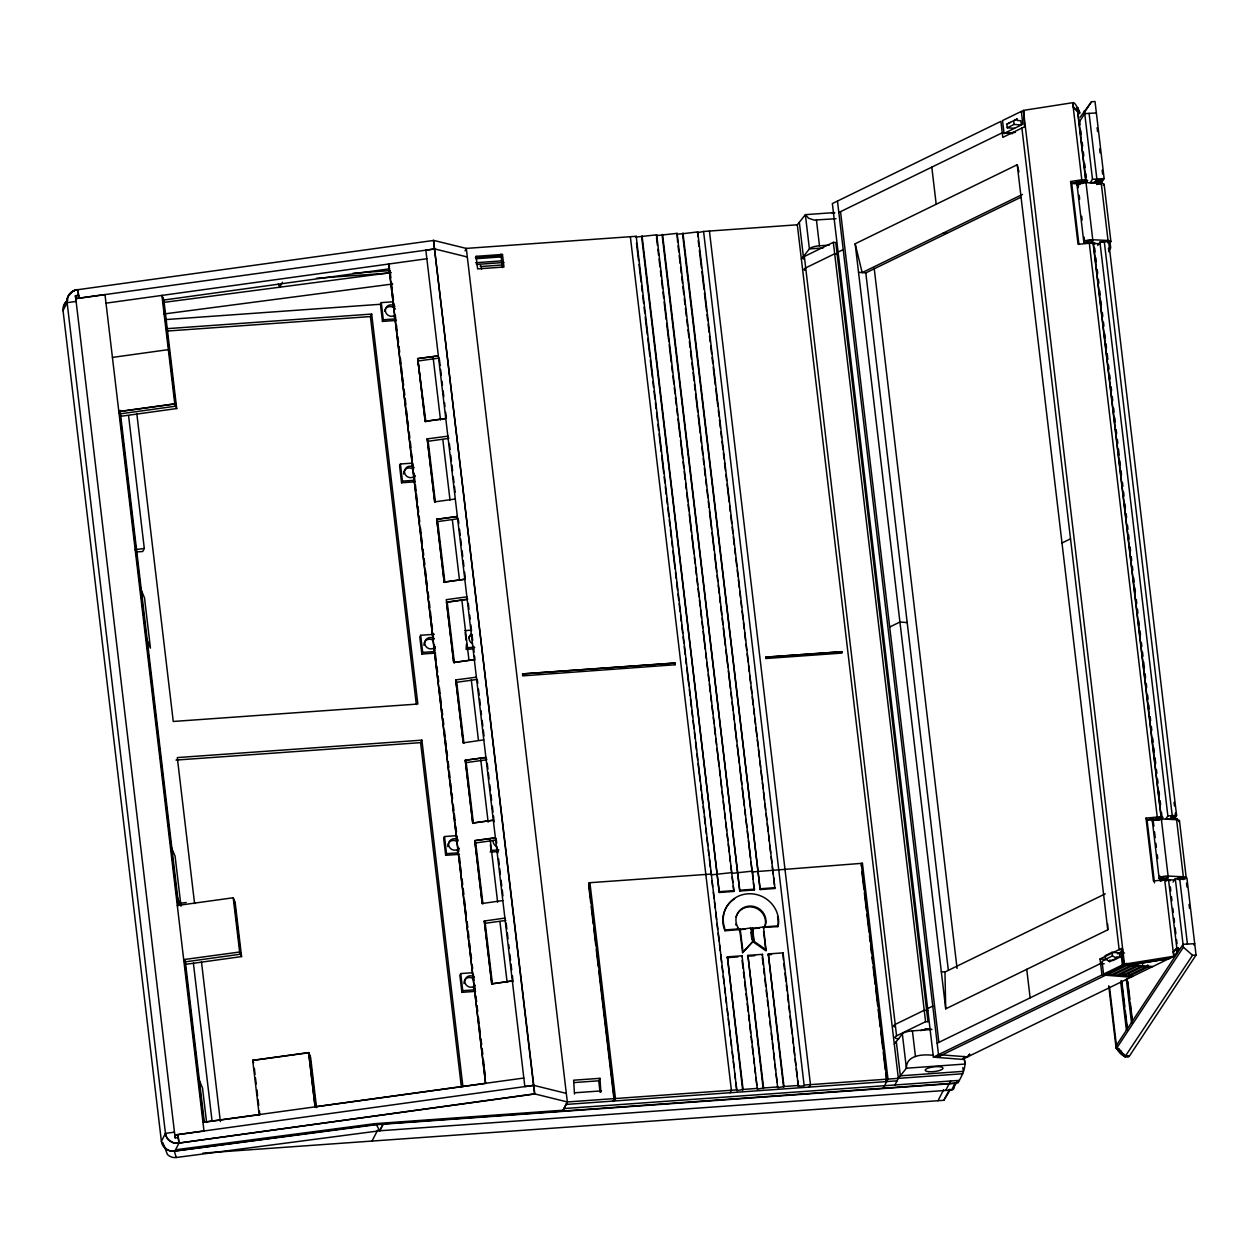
<?xml version="1.0" encoding="UTF-8"?>
<svg xmlns="http://www.w3.org/2000/svg" width="1259" height="1259" viewBox="0 0 1259 1259"><rect width="100%" height="100%" fill="white"/><g stroke="black" fill="none" stroke-linecap="round" stroke-linejoin="round"><path stroke-width="1.5" d="M1173.955 956.226L1173.451 951.946L1177.637 948.074L1177.322 951.914L1173.955 956.226L962.427 1059.386L933.391 1057.135L832.356 203.565L1000.905 121.368L1002.794 137.357L1024.637 126.718L1023.425 110.399L1072.684 102.703L1081.796 179.785L1085.667 180.084L1077.562 111.563L1073.187 106.984M736.027 916.961A15.171 14.416 27.3 0 1 755.243 907.833A15.171 14.416 27.3 0 1 764.512 927.301L777.857 926.64L778.125 924.594A27.997 26.596 27.3 0 0 777.543 916.709M777.857 926.64L778.55 923.776A27.997 26.596 27.3 0 0 747.578 893.827A27.997 26.596 27.3 0 0 724.617 927.962L724.948 930.747L738.498 929.693L738.64 928.513A15.171 14.416 27.3 0 1 749.121 906.102A15.171 14.416 27.3 0 1 764.937 926.467L764.323 927.694M1177.637 948.074L1178.566 948.767L1177.322 951.914L1168.494 879.49L1153.417 880.938L1145.989 818.13L1161.018 816.682L1093.111 242.877L1078.05 244.325L1070.606 181.532L1081.796 179.785M167.211 1149.719A12.417 11.96 -18.8 0 0 173.27 1151.214L375.166 1124.413L958.099 1082.85C961.719 1075.705 967.18 1066.845 963.938 1058.599M1178.204 948.247L1177.322 951.914L1178.566 948.767M1178.518 948.483L1177.322 951.914L1178.33 949.081M167.211 1149.719L164.724 1147.909A11.724 11.284 -18.8 0 1 161.388 1141.299L63.044 310.564L67.136 302.616A11.614 11.174 -22.7 0 1 77.318 289.759L433.773 240.422L466.239 248.401L636.204 236.283L736.814 1090.672L743.093 1089.428L727.403 956.84L742.055 955.801L757.32 1089.208L763.599 1087.965L747.909 955.376L762.435 954.338L777.7 1087.745L783.995 1086.501L768.305 953.929L783.067 952.874L798.332 1086.281L804.186 1085.856L703.576 231.467L797.309 224.794L805.367 214.66L834.654 212.566M128.575 415.722L144.297 548.452L142.723 551.505L137.152 551.898M161.404 1141.299L165.48 1133.352L174.466 1132.156M174.875 1151.088L178.967 1143.156L177.944 1134.579L533.769 1085.352L566.314 1093.394M732.203 872.566L711.272 874.848L711.697 874.029L588.756 882.779L614.298 1098.603L567.337 1101.955L562.647 1111.052L567.337 1101.955L466.302 248.385L465.027 250.871M279.718 287.477L282.409 282.252M416.336 704.568L370.414 316.56L371.688 314.073L166.235 328.725M392.997 301.782L381.288 302.616L380.438 304.269L382.453 321.407L396.129 320.431M382.453 321.407L383.318 319.755L381.288 302.616M476.107 256.332L475.461 257.56L501.837 255.687L502.467 254.444L476.107 256.332L477.602 268.891L503.962 267.002L502.467 254.444M412.118 463.155L400.409 463.989L399.559 465.641L401.574 482.779L415.25 481.804M401.574 482.779L402.439 481.127L400.409 463.989M434.339 634.3L420.679 635.276L419.814 636.928L421.844 654.066L435.52 653.091M636.204 236.283L635.779 237.101L656.71 234.819L733.903 891.435L719.267 892.474L641.634 236.692M421.844 654.066L422.694 652.414L420.679 635.276M656.71 234.819L656.285 235.638L677.09 233.356L754.298 889.971L739.773 891.01L662.14 235.228M677.594 241.996L677.09 233.356M466.507 643.947L466.113 649.408L473.919 648.841M682.535 233.765L697.722 231.892L774.93 888.508L760.153 889.562L682.535 233.765L676.665 234.19M461.392 1087.146L420.6 742.637L421.891 740.15L177.299 757.588L194.578 903.569M697.754 236.613L697.722 231.892M703.576 231.467L697.297 232.71M522.579 673.895L674.903 663.037L522.579 673.895L522.658 675.863L675.107 664.752L674.903 663.037M456.214 835.693L444.506 836.543L443.656 838.195L445.67 855.317L459.346 854.342M445.67 855.317L446.536 853.665L444.506 836.543M490.207 852.123L491.057 850.47L490.381 844.758M372.003 1141.079L377.684 1130.094M956.714 1082.016L954.18 1086.942A2.974 2.833 27.3 0 1 951.584 1090.011L379.73 1130.771L383.114 1124.208L379.762 1130.771L176.26 1157.493A10.402 10.025 -17 0 1 167.431 1154.472L162.757 1142.543M472.44 972.719L460.731 973.569L459.865 975.221L461.896 992.344L475.572 991.368M461.896 992.344L462.745 990.691L460.731 973.569M675.107 664.752L674.777 663.288M765.771 657.135L841.941 651.706L765.771 657.135L765.787 658.52L841.941 653.091L841.941 651.706M574.482 1094.008L573.632 1080.206L599.992 1078.318L600.842 1092.12M600.087 1092.356L598.717 1080.804L599.992 1078.318M719.267 892.474L642.059 235.858M613.023 1101.09L614.298 1098.603M590.707 902.687L588.645 885.187L589.92 882.701L615.462 1098.525L614.187 1100.995L598.765 970.736M739.773 891.01L662.564 234.394M753.008 879.144L752.583 871.102L731.778 873.384M739.71 929.598L750.931 927.93L752.662 941.763L742.59 952.654L739.71 929.598L745.108 929.173M760.153 889.562L682.96 232.946M742.668 1090.247L727.403 956.84M750.506 928.764L750.931 927.93M752.315 928.623L763.536 926.954L765.991 950.844L754.031 942.456L752.315 928.623L759.507 928.072M742.59 952.654L752.662 941.763M741.63 956.62L742.055 955.801M754.031 942.456L752.74 927.789M763.174 1088.783L747.909 955.376M763.111 927.789L763.536 926.954M762.01 955.172L762.435 954.338M783.57 1087.335L768.305 953.929M783.067 952.874L783.334 959.547M730.094 1092.733L731.385 1090.263L630.35 236.692M861.14 865.751L862.431 863.281L752.158 871.936M809.191 1087.099L810.466 1084.613L709.431 231.058M885.518 1081.654L886.808 1079.183L861.25 863.359M883.283 1088.185L887.973 1079.089L862.431 863.281M894.929 1084.975L898.344 1078.349L906.401 1068.214C906.197 1054.664 923.445 1054.161 933.029 1055.294M938.002 1100.728L943.652 1089.759M945.729 1090.42L949.113 1083.857M949.302 1083.48L950.592 1080.993M202.935 1153.118L943.857 1100.303L949.522 1089.334M950.498 1089.413L943.857 1100.303M951.584 1090.011L954.983 1083.432A2.974 2.833 27.3 0 0 957.202 1082.095M1080.096 117.292L1091.522 101.727L1095.015 101.507L1104.143 178.589L1103.293 179.88L1096.022 180.305M1083.999 113.137L1091.522 101.727M1079.356 121.777L1084.739 113.625L1096.369 112.932M1084.392 110.776L1092.497 179.282L1090.294 182.618L1101.94 181.925M1094.669 182.366L1096.872 179.03L1089.098 113.373M1101.09 183.216L1102.742 180.714L1095.472 181.139M1097.738 245.426L1099.941 242.09L1108.66 241.571L1176.583 815.376L1175.733 816.65L1171.374 816.918M1107.81 242.861L1108.66 241.571M1109.037 250.415L1110.69 247.913L1110.17 243.522M1099.941 242.09L1167.864 815.895L1165.661 819.231L1177.291 818.539L1176.441 819.814M1170.02 818.964L1172.223 815.627L1104.3 241.822M1173.089 882.04L1175.292 878.688L1186.922 877.995L1196.05 955.077L1129.402 1056.112C1123.626 1059.008 1117.488 1051.296 1115.867 1046.229L1108.723 985.781M1178.802 879.711L1179.652 878.436L1187.426 944.093M1115.867 1046.229L1183.067 944.344L1194.697 943.652L1193.847 944.942M1196.05 955.077L1192.556 955.282L1124.964 1056.726L1116.528 1048.354L1183.397 947.209L1175.292 878.688M967.541 1056.883L969.619 1054.224L967.541 1056.883L938.506 1054.633L837.471 201.062M1079.561 112.334L1077.374 107.582C1083.307 124.027 1076.618 101.46 1072.92 102.656L1073.439 106.952L1077.846 111.532A4.155 1.086 -6.8 0 1 1078.711 112.995M801.369 259.055L809.411 248.92A8.939 2.345 -6.8 0 1 819.483 245.804L829.256 245.112M894.299 1044.104L902.341 1033.969A8.939 2.345 -6.8 0 1 912.413 1030.853L931.943 1029.469M962.427 1059.386L964.504 1056.773M1107.165 958.791L1102.05 961.294L1103.561 974.136L1106.472 974.372L1107.983 972.483L1108.219 974.497L1111.713 974.781L1130.519 965.606L1132.03 963.717L1132.282 965.732L1113.46 974.907L1116.953 975.19L1135.76 966.015L1132.282 965.732M1106.472 974.372L1125.278 965.197L1126.789 963.308L1127.025 965.338L1108.219 974.497M1122.194 975.583L1141 966.424L1137.522 966.141L1118.7 975.316L1122.194 975.583L1123.705 973.695L1123.941 975.725L1127.434 975.993L1146.241 966.818L1147.752 964.929L1148.003 966.959L1129.197 976.134L1128.945 974.104M1173.246 951.977L1176.598 947.996M1157.776 820.412L1162.702 817.957A4.139 1.086 -6.8 0 0 1161.223 816.839L1093.268 242.751A4.155 1.086 -6.8 0 1 1094.732 243.868M1014.502 128.324L1007.231 127.773L1006.822 124.2L1010.269 122.343M1014.062 124.436L1021.317 125.003L1020.813 120.722L1017.256 120.439L1017.083 119.023L1013.637 120.864L1014.062 124.436L1007.231 127.773M1024.244 111.626L1021.332 111.406L1002.526 120.581L1004.053 133.423L1015.431 132.4M1006.822 124.2L1017.083 119.023M838.824 212.488L1002.258 132.793L1012.629 133.596M1004.053 133.423L1022.859 124.248L1021.332 111.406M804.092 259.134A8.939 2.345 -6.8 0 1 804.344 256.49L833.332 242.342L835.756 242.531L928.009 1021.867L925.585 1021.679L896.581 1035.827A8.939 2.345 -6.8 0 0 898.721 1038.88M838.101 252.099L843.215 249.597M1107.668 923.996L1107.778 929.819L945.714 1008.837L855.16 243.774L1017.225 164.74L1018.972 171.948M1022.465 194.437L862.163 272.605L855.16 243.774M858.544 272.322L865.799 272.888L1020.813 197.285M1070.606 181.532L1071.708 183.421L1077.846 183.893L1085.84 179.943L1077.374 107.582L1079.514 112.051M1082.378 183.531L1086.8 181.375A4.139 1.086 -6.7 0 0 1085.84 179.943M889.704 627.013L899.933 622.025L907.188 622.591M1061.998 542.991L1070.528 538.836M1145.989 818.13L1147.059 820.018L1154.755 819.735A5.965 1.574 -6.8 0 1 1161.333 818.964L1176.583 819.703A5.965 1.574 -6.8 0 1 1178.644 821.639M1161.018 816.682L1157.32 818.492L1153.826 817.736L1150.411 819.404L1154.755 819.735A5.965 1.574 -6.8 0 0 1152.552 821.671M1154.424 820.16L1161.223 816.839M941.323 971.728L944.958 972.011L1105.26 893.843M1166.275 880.812L1168.667 879.648A4.155 1.086 -6.8 0 1 1170.13 880.749M927.647 1008.601L932.762 1006.098M1112.059 952.308L1105.229 955.644L1105.654 959.201L1109.604 961.64L1116.434 958.304L1116.261 956.871L1119.818 957.155L1119.314 952.874L1112.059 952.308L1112.484 955.88L1116.434 958.304M933.391 1057.135L1101.94 974.938L1100.051 958.949L1121.879 948.295L1123.768 964.284L1152.803 966.534M1105.654 959.201L1112.484 955.88M1117.425 953.787L1120.856 952.119L1124.555 953.016M1119.424 953.598L1122.934 951.898M937.152 1043.207L1100.586 963.513L1104.222 963.796M1119.818 957.155L1113.003 960.475L1109.447 960.208L1109.604 961.64M1103.561 974.136L1122.367 964.976L1125.278 965.197M1123.768 964.284L1173.75 956.258L1164.622 879.175M1105.559 975.221L937.026 1057.418L942.141 1054.916M1131.038 964.85L1168.84 958.729M1123.941 975.725L1142.763 966.55L1146.241 966.818M1166.007 880.686L1168.494 879.49M1173.75 956.258L1168.588 958.76L1131.715 964.52M75.792 298.635L104.985 294.575L203.989 1131.007L174.796 1135.02L75.792 298.635L434.717 248.936L467.262 256.978M425.794 250.179L434.717 248.936M533.769 1085.352L524.846 1086.596L425.841 250.163M105.992 303.151L426.848 258.74M118.85 411.662L174.796 403.966L161.892 295.314L163.859 300.035L389.818 268.765M112.429 357.414L168.344 349.64L169.288 351.922M417.689 358.547L438.321 355.856L417.736 358.658L425.196 421.513L417.689 358.547L425.888 421.796M418.665 360.908L439.281 358.044M119.778 413.912L175.709 406.169L162.867 297.659M176.701 408.546L120.785 416.288L118.802 411.567L174.733 403.824L176.701 408.546L163.859 300.035M455.27 499.005L434.701 501.853L427.194 438.887L447.842 436.149M427.194 438.887L428.186 441.248L448.786 438.384L447.779 436.055M444.207 582.193L436.716 519.243L457.363 516.489L436.779 519.385L444.207 582.193L464.728 579.187M436.716 519.243L437.691 521.588L458.292 518.724M444.144 582.036L464.791 579.282M466.869 596.829L446.268 599.677L453.696 662.486L474.297 659.622L453.712 662.533L446.52 602.148L467.813 599.064M446.583 602.306L467.168 599.457M483.755 739.867L463.233 742.873L455.727 679.923L476.374 677.169M455.727 679.923L456.718 682.268L477.318 679.404L477.775 683.322M465.311 760.405L472.739 823.213L465.248 760.263L485.895 757.509L486.824 759.744L466.223 762.608L465.248 760.263L485.832 757.399M474.753 840.603L495.354 837.739L496.329 840.083L475.729 842.948L474.753 840.603L482.228 903.506L502.782 900.547M495.416 837.896L474.8 840.697L482.244 903.553M233.245 897.761L177.314 905.504M239.666 952.009L183.672 959.594L185.655 964.331L241.571 956.588L235.15 902.341L233.183 897.62L239.666 952.009L241.571 956.588M184.648 961.939L240.579 954.196L234.158 899.965M512.303 980.887L491.797 983.877L484.29 920.927L485.234 923.288L505.85 920.423M512.334 980.981L491.734 983.846L484.306 921.037L504.859 918.079M523.823 1078.034L202.935 1122.336L259.181 1114.719L252.697 1060.33L308.628 1052.587L310.611 1057.308L316.56 1107.668M252.744 1060.424L308.691 1052.729L315.112 1106.976L308.628 1052.587M315.049 1106.818L485.612 1083.37L388.575 264.044L389.519 266.278M77.255 289.601A11.614 11.174 -22.7 0 0 67.089 302.333L165.48 1133.619A11.614 11.174 -22.7 0 0 178.29 1143.156L534.524 1093.851L567.337 1101.955M76.107 301.42L67.105 302.679A11.724 11.284 -18.7 0 1 68.789 295.409L71.999 291.994A12.511 12.071 -19.2 0 1 77.885 289.649L78.892 298.21L77.885 289.649M174.812 1135.004L177.928 1134.595L178.967 1143.156A12.511 12.039 -18.9 0 1 172.719 1142.432L168.816 1139.977A11.724 11.284 -18.7 0 1 165.48 1133.352M174.97 1136.389L175.143 1137.868L178.274 1137.444M163.513 302.428L391.234 272.589M163.812 313.995L392.698 283.999M134.807 549.695L144.297 548.452M180.509 903.254L186.206 902.514M175.536 1149.797L374.93 1123.658L563.072 1110.218M163.701 1145.564A10.402 10.025 -17 0 0 174.324 1151.167L376.362 1124.68L954.983 1083.432M725.373 929.913L738.923 928.874M764.748 926.86L778.298 925.821M823.087 247.944L809.411 248.92L805.367 214.66L808.577 218.232L814.085 220.073L835.976 218.72M475.839 258.74L501.287 256.915M475.619 262.738L501.113 260.912M353.087 273.234L390.29 270.591M476.469 264.453L503.883 262.486M316.56 278.239L389.015 273.077M481.064 266.515L502.609 264.972M166.393 319.534L380.973 304.237M166.912 331.07L370.414 316.56M383.318 319.755L395.027 318.92M402.439 481.127L414.148 480.293M464.933 630.617L470.787 630.208M466.963 647.755L474.769 647.189M422.694 652.414L434.418 651.58M176.008 760.074L420.6 742.637M446.536 853.665L458.245 852.831M491.057 850.47L498.863 849.904M492.159 851.981L498.013 851.572M719.692 891.64L734.327 890.601M740.198 890.192L754.723 889.153M760.578 888.728L775.355 887.674M726.978 957.674L737.963 956.887M747.484 956.211L754.755 955.691M767.88 954.763L771.562 954.495M462.745 990.691L474.47 989.857M574.23 1082.551L598.717 1080.804M575.111 1092.765L601.487 1090.876M615.462 1098.525L737.239 1089.838M743.093 1089.428L757.745 1088.374M763.599 1087.965L778.141 1086.926M783.995 1086.501L798.757 1085.447M804.611 1085.038L886.808 1079.183M887.973 1079.089L962.789 1073.754M566.062 1104.426L897.069 1080.836M563.922 1108.565L959.374 1080.379M1092.497 179.282L1104.143 178.589M1167.864 815.895L1176.583 815.376M1170.823 817.752L1175.182 817.484M1132.644 1022.497L1131.479 1022.576L1126.396 979.675M1127.592 1030.161L1126.427 1030.224L1120.652 981.469M1125.294 1056.805L1116.528 1048.354L1125.924 1056.332L1129.402 1056.112M1125.924 1056.332L1116.277 1048.007L1124.633 1056.458L1129.103 1056.458M1078.727 185.907A5.965 1.574 -6.8 0 1 1078.333 183.861A5.965 1.574 -6.8 0 1 1086.013 182.649L1101.263 183.389A5.965 1.574 -6.8 0 1 1103.325 185.325M1100.051 243.758L1086.706 243.113A5.965 1.574 -6.8 0 1 1084.644 241.177A5.965 1.574 -6.8 0 1 1092.765 239.745L1108.03 240.485A5.965 1.574 -6.8 0 1 1109.116 242.845M1175.371 880.088L1162.026 879.427A5.965 1.574 -6.8 0 1 1159.964 877.492A5.965 1.574 -6.8 0 1 1168.084 876.059L1183.35 876.799A5.965 1.574 -6.8 0 1 1186.009 878.294M1083.448 181.107L1086.8 181.375M1081.969 181.894L1078.475 181.139L1075.06 182.791L1079.404 183.137M1076.256 182.209L1071.708 183.421L1078.916 244.325M943.196 233.088L946.831 233.371M838.321 254.035L834.686 253.767L805.697 267.899A8.939 2.345 -6.8 0 0 804.894 270.339M1158.847 818.004L1162.199 818.256M1151.607 818.822L1147.059 820.018L1154.487 882.827M1122.776 949.916L1119.157 949.632L1021.899 128.04M1100.051 958.949L1105.481 959.374M1127.025 965.338L1130.519 965.606M1148.003 966.959L1151.403 967.227M1129.197 976.134L1132.596 976.402M1101.94 974.938L1130.975 977.189M927.867 1010.552L924.232 1010.269L895.228 1024.401A8.939 2.345 -6.8 0 0 894.425 1026.856M1077.846 111.532L1079.199 111.815M1128.788 1056.584L1124.303 1056.002L1116.277 1048.007L1124.633 1056.458M1120.416 1051.013L1116.041 1047.252L1119.408 1049.172M754.471 941.638L766.416 950.01M1116.041 1047.252L1121.643 1051.344M1183.397 947.209L1192.556 955.282M1116.528 1048.354L1125.625 1056.663M738.498 929.693L738.215 929.331A15.171 14.416 27.3 0 1 737.428 928.088M278.176 284.141L279.86 287.178M376.362 1124.68L379.762 1130.771M140.441 588.126L144.502 597.868L150.45 648.117L146.374 638.376M171.019 846.473L175.095 856.214L181.013 906.181L176.937 896.439M252.697 1060.33L253.688 1062.675M198.466 1078.286L202.542 1088.028L206.586 1122.288M178.29 1143.156L534.807 1093.977L433.489 240.296L534.524 1093.851M724.948 930.747L724.193 928.78A27.997 26.596 27.3 0 1 734.595 898.832M1123.957 1055.341L1123.327 1053.515M1079.309 112.649L1077.374 107.582L1078.633 111.642M174.324 1151.167L176.26 1157.493M763.599 931.629L765.755 948.924M750.946 932.227L751.812 939.135M740.135 928.78L743.015 951.835M1104.159 184.444L1110.91 241.539M1179.478 820.758L1186.23 877.853M1097.124 127.741L1097.58 131.597M1099.626 148.971L1100.083 152.843M1102.144 170.217L1102.601 174.088M1186.529 883.141L1186.985 887.013M1189.047 904.387L1189.503 908.258M1101.263 183.389L1108.03 240.485M1176.583 819.703L1183.35 876.799M1108.455 248.196L1108.864 251.753M1174.049 802.361L1174.474 805.933M1175.308 813.078L1175.733 816.65M1079.64 120.817L1080.096 124.72M1080.789 130.574L1081.261 134.493M1082.189 142.298L1082.646 146.201M1083.338 152.071L1083.794 155.974M1084.723 163.796L1085.195 167.699M1085.888 173.553L1086.344 177.456M1094.7 248.086L1095.157 251.989M1095.865 257.843L1096.321 261.746M1097.25 269.552L1097.706 273.471M1098.399 279.325L1098.855 283.228M1099.784 291.034L1100.24 294.936M1100.948 300.807L1101.405 304.709M1102.333 312.515L1102.79 316.418M1103.482 322.288L1103.938 326.191M1104.867 333.997L1105.339 337.9M1106.031 343.754L1106.488 347.673M1107.18 353.527L1107.873 359.382M1108.565 365.236L1109.037 369.139M1109.73 375.009L1110.186 378.912M1111.115 386.718L1111.571 390.62M1112.264 396.475L1112.736 400.393M1113.664 408.199L1114.121 412.102M1114.813 417.957L1115.269 421.875M1116.198 429.681L1116.654 433.584M1117.362 439.438L1117.819 443.341M1118.511 449.211L1119.204 455.066M1119.896 460.92L1120.353 464.823M1121.061 470.677L1121.517 474.596M1122.446 482.402L1122.902 486.304M1123.595 492.159L1124.051 496.077M1124.979 503.883L1125.436 507.786M1126.144 513.641L1126.6 517.543M1127.529 525.365L1127.985 529.268M1128.678 535.122L1129.134 539.025M1130.063 546.847L1130.535 550.75M1131.227 556.604L1131.684 560.507M1132.376 566.361L1132.832 570.264M1133.761 578.086L1134.233 581.988M1134.926 587.843L1135.382 591.746M1136.31 599.567L1136.767 603.47M1137.459 609.325L1137.931 613.227M1138.844 621.033L1139.316 624.952M1140.009 630.806L1140.465 634.709M1141.394 642.515L1141.85 646.434M1142.543 652.288L1143.015 656.191M1143.707 662.045L1144.4 667.899M1145.092 673.77L1145.548 677.672M1146.241 683.527L1146.713 687.43M1147.641 695.236L1148.098 699.154M1148.79 705.009L1149.247 708.911M1150.175 716.717L1150.632 720.62M1151.34 726.49L1151.796 730.393M1152.725 738.199L1153.181 742.102M1153.874 747.972L1154.33 751.875M1155.038 757.729L1155.731 763.583M1156.423 769.438L1156.879 773.356M1157.572 779.211L1158.028 783.114M1158.957 790.92L1159.429 794.822M1160.121 800.693L1160.578 804.595M1161.506 812.401L1161.963 816.304M1170.319 886.918L1170.791 890.837M1171.484 896.691L1171.94 900.594M1172.869 908.416L1173.325 912.319M1174.017 918.173L1174.49 922.092M1175.182 927.946L1175.875 933.8M1176.567 939.67L1177.023 943.573M1086.013 182.649L1092.765 239.745M1161.333 818.964L1168.084 876.059M1089.24 242.578L1157.163 816.383M1161.176 877.255L1161.632 881.064M1077.846 183.893L1078.302 187.701M1079.199 195.318L1079.655 199.127M1081.686 216.249L1082.126 220.057M1084.156 237.18L1084.613 240.988M1153.197 820.506L1153.874 826.203M1154.55 831.916L1155.227 837.628M1155.904 843.341L1156.36 847.15M1157.257 854.751L1157.713 858.559M1159.744 875.697L1160.405 881.394M1077.059 184.963L1083.81 242.058M1152.378 821.277L1159.13 878.373M1142.511 964.536L1142.763 966.55M1127.781 981.548L1129.874 999.095M1130.33 1002.998L1132.408 1020.545M1127.057 978.668L1132.14 1021.568M1023.425 110.399L1124.46 963.953M1120.856 952.119L1122.367 964.976M1121.816 981.406L1124.822 1006.759M1125.278 1010.647L1127.356 1028.21M1121.313 980.478L1127.088 1029.217M1017.225 164.74L1107.778 929.819M1109.494 986.883L1116.764 1048.243M931.802 167.148L936.192 204.257M1026.746 969.336L1030.13 997.883M874.202 268.356L957.076 968.454M964.079 1056.427L964.976 1064.044L906.401 1068.214L902.341 1033.969M962.883 1067.538L963.34 1071.346L900.358 1075.831L896.298 1041.571M865.799 272.888L948.357 970.359M954.07 1085.998L954.18 1086.942M840.54 211.654L938.868 1042.389M833.332 242.342L925.585 1021.679M816.446 220.12L819.483 245.804M912.413 1030.853L915.45 1056.553M804.344 256.49L896.581 1035.827M799.323 222.261L803.368 256.521M797.309 224.794L898.344 1078.349M861.833 871.59L863.91 889.09M864.366 892.977L866.444 910.477M866.9 914.364L868.978 931.865M869.434 935.752L870.126 941.59M870.583 945.478L871.496 953.252M871.968 957.139L872.66 962.978M873.116 966.865L875.178 984.365M875.65 988.252L877.712 1005.752M878.184 1009.639L880.246 1027.139M880.702 1031.027L882.779 1048.527M883.236 1052.414L885.313 1069.914M885.675 1073.014L886.698 1081.575M698.226 240.516L698.918 246.371M699.375 250.273L701.452 267.821M701.908 271.724L703.986 289.271M704.458 293.174L706.535 310.721M706.991 314.624L707.684 320.478M708.14 324.381L709.069 332.187M709.525 336.09L710.218 341.929M710.69 345.832L711.603 353.637M712.075 357.54L712.767 363.395M713.223 367.282L715.301 384.845M715.773 388.748L717.85 406.295M718.307 410.198L718.999 416.052M719.456 419.939L720.384 427.745M720.84 431.648L721.533 437.502M722.005 441.405L722.918 449.195M723.39 453.098L724.082 458.953M724.539 462.856L725.467 470.646M725.924 474.549L726.616 480.403M727.072 484.306L729.15 501.853M729.622 505.756L730.314 511.61M730.771 515.513L731.699 523.303M732.156 527.206L732.848 533.061M733.305 536.963L734.233 544.769M734.689 548.672L735.382 554.511M735.854 558.414L736.767 566.22M737.239 570.122L737.931 575.961M738.388 579.864L739.316 587.67M739.773 591.573L740.465 597.427M740.922 601.33L741.614 607.168M742.086 611.071L742.999 618.877M743.471 622.78L744.163 628.634M744.62 632.522L745.548 640.327M746.005 644.23L746.697 650.085M747.169 653.988L748.082 661.778M748.554 665.681L749.247 671.535M749.703 675.438L750.632 683.228M751.088 687.131L751.78 692.985M752.237 696.888L753.165 704.694M753.622 708.581L754.314 714.435M754.786 718.338L755.479 724.193M755.935 728.095L756.864 735.885M757.32 739.788L758.012 745.643M758.469 749.546L759.397 757.351M759.854 761.239L760.546 767.093M761.018 770.996L761.931 778.802M762.403 782.705L763.096 788.543M763.552 792.446L764.481 800.252M764.937 804.155L765.629 810.009M766.086 813.912L766.778 819.751M767.25 823.654L768.163 831.459M768.635 835.362L769.328 841.201M769.784 845.104L770.713 852.91M771.169 856.812L771.861 862.667M772.318 866.57L773.215 874.076M773.64 877.68L774.49 884.904M783.79 963.45L784.483 969.304M784.955 973.191L785.868 980.997M786.34 984.9L787.032 990.739M787.489 994.641L788.417 1002.447M788.874 1006.35L789.566 1012.189M790.023 1016.092L792.1 1033.639M792.556 1037.542L793.249 1043.381M793.721 1047.283L794.634 1055.089M795.106 1058.992L795.798 1064.831M796.255 1068.734L797.183 1076.539M797.639 1080.427L798.332 1086.281M678.05 245.883L678.743 251.737M679.215 255.64L680.128 263.446M680.6 267.349L681.292 273.187M681.748 277.09L682.441 282.945M682.897 286.847L683.826 294.653M684.282 298.54L684.975 304.395M685.447 308.298L686.36 316.103M686.832 320.006L687.524 325.845M687.981 329.748L688.909 337.554M689.365 341.457L690.058 347.311M690.514 351.198L691.443 359.004M691.915 362.907L692.607 368.761M693.064 372.664L693.992 380.454M694.449 384.357L695.141 390.211M695.597 394.114L697.675 411.662M698.147 415.564L700.224 433.112M700.681 437.015L701.373 442.869M701.83 446.772L702.758 454.578M703.214 458.465L703.907 464.319M704.379 468.222L705.292 476.028M705.764 479.931L706.456 485.769M706.913 489.672L707.841 497.478M708.298 501.381L708.99 507.235M709.447 511.123L711.524 528.686M711.996 532.588L714.073 550.136M714.53 554.039L716.607 571.586M717.063 575.489L717.756 581.343M718.228 585.246L719.141 593.036M719.613 596.939L720.305 602.793M720.762 606.696L721.69 614.502M722.147 618.389L722.839 624.244M723.311 628.147L725.389 645.694M725.845 649.597L727.922 667.16M728.379 671.047L730.456 688.61M730.928 692.513L731.621 698.352M732.077 702.254L733.006 710.06M733.462 713.963L734.154 719.818M734.611 723.705L736.688 741.268M737.16 745.171L739.238 762.718M739.694 766.621L741.771 784.168M742.228 788.071L744.305 805.618M744.777 809.521L745.47 815.376M745.926 819.279L746.855 827.084M747.311 830.971L748.003 836.826M748.46 840.729L750.553 858.276M751.009 862.179L751.938 869.985M753.449 882.764L754.298 889.971M762.246 957.123L763.174 964.913M763.631 968.816L764.323 974.671M764.78 978.573L765.708 986.364M766.164 990.266L766.857 996.121M767.329 1000.008L768.021 1005.862M768.714 1011.717L769.406 1017.555M769.863 1021.458L770.555 1027.313M771.248 1033.167L771.94 1039.005M772.397 1042.908L773.089 1048.763M773.561 1052.65L774.474 1060.456M774.93 1064.359L775.623 1070.197M776.095 1074.1L777.008 1081.906M656.506 237.589L657.434 245.395M657.89 249.298L658.583 255.152M659.055 259.039L659.968 266.845M660.44 270.748L661.132 276.602M661.589 280.505L662.517 288.295M662.974 292.198L663.666 298.053M664.122 301.955L666.2 319.503M666.672 323.406L668.749 340.953M669.206 344.856L671.283 362.403M671.755 366.306L672.448 372.16M672.904 376.063L673.833 383.869M674.289 387.772L674.981 393.611M675.438 397.514L676.366 405.319M676.823 409.222L677.515 415.061M677.987 418.964L680.065 436.527M680.521 440.43L682.598 457.977M683.055 461.88L683.747 467.718M684.219 471.621L685.132 479.427M685.604 483.33L686.297 489.184M686.753 493.087L687.682 500.877M688.138 504.78L688.83 510.635M689.287 514.538L691.364 532.085M691.836 535.988L693.914 553.535M694.37 557.438L695.062 563.292M695.519 567.195L696.447 574.985M696.904 578.888L697.596 584.743M698.068 588.645L698.997 596.451M699.453 600.338L700.146 606.193M700.602 610.096L701.531 617.901M701.987 621.804L702.679 627.643M703.152 631.546L705.229 649.109M705.685 652.996L706.378 658.85M706.834 662.753L707.763 670.559M708.219 674.462L708.911 680.301M709.384 684.204L710.296 692.009M710.768 695.912L711.461 701.767M711.917 705.669L712.846 713.46M713.302 717.362L713.995 723.217M714.451 727.12L715.38 734.91M715.836 738.813L716.528 744.667M717 748.57L719.078 766.117M719.534 770.02L720.227 775.874M720.683 779.777L721.612 787.567M722.068 791.47L722.76 797.325M723.233 801.228L724.145 809.033M724.617 812.921L725.31 818.775M725.766 822.678L726.695 830.484M727.151 834.387L727.844 840.225M728.3 844.128L729.229 851.934M729.701 855.837L730.393 861.691M730.849 865.578L731.542 871.433M732.203 876.988L732.832 882.402M733.273 886.021L733.903 891.435M742.086 960.523L743.015 968.328M743.471 972.231L744.163 978.07M744.62 981.973L745.548 989.763M746.005 993.666L746.697 999.52M747.169 1003.423L748.082 1011.213M748.554 1015.116L749.247 1020.97M749.703 1024.857L750.632 1032.663M751.088 1036.566L751.78 1042.405M752.237 1046.308L753.165 1054.113M753.622 1058.016L754.314 1063.855M754.786 1067.758L755.479 1073.612M755.935 1077.499L756.848 1085.305M636.472 242.956L638.549 260.503M639.005 264.406L641.083 281.953M641.555 285.856L642.247 291.71M642.704 295.613L643.632 303.419M644.089 307.306L644.781 313.161M645.237 317.063L647.315 334.611M647.787 338.514L649.864 356.077M650.321 359.964L652.398 377.527M652.854 381.43L653.547 387.268M654.019 391.171L654.932 398.977M655.404 402.88L656.096 408.734M656.553 412.637L657.481 420.427M657.938 424.33L658.63 430.185M659.087 434.087L661.164 451.635M661.636 455.538L663.713 473.085M664.17 476.988L664.862 482.842M665.319 486.745L666.247 494.535M666.703 498.438L667.396 504.292M667.868 508.195L668.781 516.001M669.253 519.888L669.945 525.743M670.402 529.646L671.33 537.451M671.787 541.354L672.479 547.193M672.951 551.096L675.029 568.659M675.485 572.546L676.177 578.4M676.634 582.303L677.562 590.109M678.019 594.012L678.711 599.851M679.183 603.753L680.096 611.559M680.568 615.462L681.261 621.317M681.717 625.204L682.646 633.009M683.102 636.912L683.794 642.767M684.251 646.67L685.179 654.46M685.636 658.363L686.328 664.217M686.8 668.12L688.878 685.667M689.334 689.57L690.026 695.424M690.483 699.327L691.411 707.117M691.868 711.02L692.56 716.875M693.032 720.778L693.945 728.583M694.417 732.47L695.11 738.325M695.566 742.228L696.495 750.034M696.951 753.936L697.643 759.775M698.1 763.678L700.177 781.241M700.649 785.128L701.342 790.982M701.798 794.885L702.727 802.691M703.183 806.594L703.875 812.433M704.348 816.336L705.26 824.141M705.732 828.044L706.425 833.899M706.881 837.786L707.81 845.592M708.266 849.495L708.959 855.349M709.415 859.252L710.344 867.042M710.8 870.945L711.272 874.848M711.949 880.686L712.641 886.509M713.334 892.348L714.026 898.186M714.482 902.074L715.175 907.896M715.631 911.784L716.56 919.574M717.016 923.461L717.709 929.284M718.165 933.171L719.094 940.961M719.55 944.848L720.242 950.671M720.699 954.558L721.627 962.348M722.084 966.235L722.776 972.058M723.233 975.945L724.161 983.735M724.617 987.623L725.31 993.445M725.766 997.333L726.459 1003.171M727.151 1009.01L727.844 1014.833M728.3 1018.72L728.992 1024.558M729.685 1030.397L730.362 1036.22M730.834 1040.107L731.526 1045.946M732.203 1051.784L732.895 1057.607M733.367 1061.494L734.044 1067.333M734.737 1073.172L735.429 1078.994M735.885 1082.882L736.578 1088.72M591.179 906.574L593.241 924.075M593.713 927.962L595.775 945.462M596.231 949.349L598.308 966.849M500.846 254.066L502.451 267.569M439.438 359.681L440.131 365.519M440.587 369.422L441.279 375.276M441.972 381.131L442.444 385.018M443.137 390.872L443.829 396.727M444.521 402.565L444.978 406.468M445.67 412.322L446.363 418.161M449.369 443.514L450.061 449.369M450.753 455.207L451.446 461.062M451.902 464.964L452.595 470.803M453.287 476.657L453.98 482.512M454.452 486.415L455.144 492.253M458.37 519.558L458.827 523.445M459.519 529.299L460.212 535.154M460.684 539.041L461.376 544.895M462.069 550.75L462.761 556.588M463.218 560.491L463.91 566.345M464.602 572.2L465.295 578.038M468.301 603.391L468.993 609.23M469.686 615.084L470.142 618.987M470.835 624.842L471.527 630.68M471.999 634.583L472.692 640.438M473.384 646.276L474.076 652.131M474.533 656.033L474.989 659.936M478.467 689.177L479.16 695.031M479.616 698.918L480.308 704.772M481.001 710.627L481.457 714.514M482.15 720.368L482.842 726.223M483.314 730.11L484.007 735.964M487.233 763.269L487.925 769.107M488.382 773.01L489.074 778.865M489.767 784.703L490.459 790.558M490.931 794.46L491.624 800.299M492.316 806.153L493.009 812.008M493.465 815.911L494.157 821.749M496.235 839.297L496.707 843.2M497.163 847.102L497.856 852.941M498.548 858.795L499.241 864.65M499.697 868.553L500.39 874.391M501.082 880.246L501.774 886.1M502.247 889.987L502.939 895.841M506.165 923.13L506.858 928.985M507.33 932.888L508.022 938.726M508.715 944.58L509.171 948.483M509.864 954.338L510.556 960.176M511.012 964.079L511.705 969.934M512.397 975.772L513.09 981.627M433.127 357.556L440.524 420.018M442.838 439.548L450.014 500.059M452.327 519.574L459.488 580.1M461.801 599.614L468.962 660.141M471.275 679.655L478.436 740.182M480.749 759.696L488.146 822.158M490.223 839.737L497.635 902.199M499.933 921.73L507.109 982.24M465.153 632.522L466.066 640.139M428.186 441.248L435.394 502.136M437.691 521.588L444.899 582.476M447.197 601.928L454.405 662.816M456.718 682.268L463.926 743.156M466.223 762.608L473.431 823.496M475.729 842.948L482.937 903.836M485.234 923.288L492.458 984.176M427.257 439.045L434.701 501.853M455.789 680.065L463.233 742.873M390.211 272.133L390.904 277.987M391.376 281.89L392.289 289.696M392.761 293.599L393.453 299.453M393.91 303.356L394.602 309.195M395.295 315.049L395.987 320.903M396.443 324.806L397.136 330.661M397.828 336.515L398.521 342.369M398.993 346.272L399.685 352.111M400.378 357.965L401.07 363.82M401.527 367.722L402.219 373.577M402.691 377.48L403.604 385.285M404.076 389.188L404.768 395.027M405.225 398.93L405.917 404.784M406.61 410.639L407.302 416.493M407.759 420.396L408.451 426.25M409.144 432.105L409.836 437.943M410.308 441.846L411.001 447.7M411.693 453.555L412.385 459.409M412.842 463.312L413.534 469.166M413.991 473.069L414.919 480.859M415.391 484.762L416.084 490.617M416.54 494.519L417.469 502.325M417.925 506.228L418.618 512.083M419.074 515.985L419.766 521.824M420.459 527.678L421.151 533.533M421.623 537.436L422.316 543.29M423.008 549.144L423.701 554.999M424.157 558.902L424.85 564.74M425.542 570.595L426.234 576.449M426.691 580.352L427.383 586.206M428.076 592.06L428.784 597.915M429.24 601.818L429.933 607.656M430.389 611.559L431.318 619.365M431.774 623.268L432.466 629.122M432.939 633.025L433.631 638.88M434.324 644.734L435.016 650.573M435.472 654.475L436.165 660.33M436.857 666.184L437.55 672.038M438.006 675.941L438.699 681.796M439.391 687.65L440.083 693.489M440.556 697.392L441.248 703.246M441.94 709.1L442.633 714.955M443.089 718.858L443.782 724.712M444.474 730.566L445.167 736.405M445.639 740.308L446.331 746.162M446.788 750.065L447.48 755.919M448.173 761.774L448.865 767.628M449.321 771.531L450.014 777.37M450.706 783.224L451.399 789.078M451.871 792.981L452.563 798.836M453.256 804.69L453.948 810.544M454.405 814.447L455.097 820.286M455.789 826.14L456.482 831.994M456.954 835.897L457.647 841.752M458.339 847.606L458.795 851.509M459.488 857.363L460.18 863.202M460.637 867.105L461.329 872.959M462.022 878.813L462.714 884.668M463.186 888.571L463.879 894.425M464.571 900.279L465.263 906.118M465.72 910.021L466.412 915.875M467.105 921.73L467.797 927.584M468.269 931.487L468.962 937.341M469.654 943.196L470.347 949.034M470.803 952.937L471.496 958.791M472.188 964.646L472.644 968.549M473.337 974.403L474.029 980.257M474.722 986.112L475.194 989.999M475.886 995.853L476.579 1001.708M477.035 1005.611L477.728 1011.465M478.42 1017.319L479.112 1023.174M479.569 1027.076L480.261 1032.915M480.969 1038.769L481.662 1044.624M482.118 1048.527L482.811 1054.381M483.503 1060.235L484.196 1066.09M484.652 1069.993L485.344 1075.831M388.575 263.934L485.549 1083.228M371.688 314.073L417.846 704.033L173.254 721.47L136.79 413.408M421.891 740.15L462.903 1086.611M309.604 1054.932L315.804 1107.228M254.365 1068.387L255.058 1074.289M255.514 1078.082L256.207 1083.983M256.883 1089.727L257.576 1095.55M258.032 1099.437L258.724 1105.292M259.417 1111.083L259.873 1114.97M201.487 961.955L220.372 1121.564M193.367 963.025L212.079 1121.155M120.061 410.34L178.684 905.567M185.199 960.523L204.32 1121.989M119.589 411.992L177.975 905.268M184.68 961.813L203.643 1122.052M75.587 297.25L75.414 295.771L78.546 295.361L75.414 295.771L75.839 299.374M174.718 1134.265L175.143 1137.868M944.958 972.011L945.714 1008.837M1185.396 878.735A5.965 1.574 -6.8 0 1 1183.208 879.537M1156.03 820.286A3.273 0.866 -6.8 0 1 1159.964 819.719M1161.459 820.097A3.273 0.866 -6.8 0 1 1161.553 820.301M1178.644 879.411A3.273 0.866 -6.8 0 1 1178.487 877.979A3.273 0.866 -6.8 0 1 1183.523 877.995A3.273 0.866 -6.8 0 1 1179.431 879.411M1079.844 184.444A3.273 0.866 -6.8 0 1 1080.71 183.956M1096.652 184.491A3.273 0.866 -6.8 0 1 1101.389 184.506M1101.861 242.279A3.273 0.866 -6.8 0 1 1106.283 241.224A3.273 0.866 -6.8 0 1 1107.794 242.31M480.167 266.31A4.768 0.803 85.9 0 1 481.536 269.048M63.013 310.627A11.724 11.284 -18.8 0 1 64.713 303.34L66.696 300.932A12.417 11.96 -18.8 0 1 67.907 299.925M736.232 925.428A15.171 14.416 27.3 0 1 735.838 924.043M832.293 213.385A8.939 2.345 -6.8 0 1 834.607 213.149M924.547 1029.484A4.469 1.18 -6.8 0 1 926.624 1028.996L927.789 1028.855A4.469 1.18 -6.8 0 1 930.794 1028.949M920.738 1030.696A8.341 2.188 -6.8 0 1 930.385 1028.839M1176.756 948.011A4.139 1.086 -6.7 0 1 1177.716 949.428M414.998 475.682A5.965 5.665 27.3 0 1 406.72 476.264A5.965 5.665 27.3 0 1 405.76 468.191A5.965 5.665 27.3 0 1 414.054 467.608M403.667 474.013A5.965 5.665 27.3 0 1 413.188 469.261M414.935 476.075A5.965 5.665 27.3 0 1 414.148 477.334M475.32 985.246A5.965 5.665 27.3 0 1 467.042 985.828A5.965 5.665 27.3 0 1 466.082 977.755A5.965 5.665 27.3 0 1 474.36 977.173M474.47 986.899A5.965 5.665 27.3 0 1 473.368 987.89M463.989 983.578A5.965 5.665 27.3 0 1 473.51 978.825M394.775 315.301A5.965 5.665 27.3 0 1 386.843 314.183A5.965 5.665 27.3 0 1 386.969 306.456A5.965 5.665 27.3 0 1 394.933 306.236M395.027 315.962A5.965 5.665 27.3 0 1 393.925 316.953M384.577 311.146A5.965 5.665 27.3 0 1 395.137 309.006M435.268 646.969A5.965 5.665 27.3 0 1 426.99 647.551A5.965 5.665 27.3 0 1 426.03 639.478A5.965 5.665 27.3 0 1 434.308 638.895M423.937 645.3A5.965 5.665 27.3 0 1 433.458 640.548M435.205 647.362A5.965 5.665 27.3 0 1 434.418 648.621M459.094 848.22A5.965 5.665 27.3 0 1 450.816 848.802A5.965 5.665 27.3 0 1 449.856 840.729A5.965 5.665 27.3 0 1 458.15 840.146M459.031 848.629A5.965 5.665 27.3 0 1 457.143 850.864M447.763 846.552A5.965 5.665 27.3 0 1 457.285 841.799M472.566 643.711A5.965 5.665 27.3 0 1 471.401 633.828M468.647 637.731A5.965 5.665 27.3 0 1 471.889 634.804M496.66 846.441A5.965 5.665 27.3 0 1 493.166 840.209M64.272 305.764A10.418 10.041 -17 0 1 67.419 300.287M445.702 418.507L425.133 421.356L445.702 418.507M493.26 820.207L472.676 823.056L493.26 820.207M1163.395 878.672A3.273 0.866 -6.8 0 0 1168.305 877.397A3.273 0.866 -6.8 0 0 1163.473 877.161A3.273 0.866 -6.8 0 0 1163.395 878.672M1088.075 242.357A3.273 0.866 -6.8 0 0 1092.985 241.083A3.273 0.866 -6.8 0 0 1088.138 240.847A3.273 0.866 -6.8 0 0 1088.075 242.357M928.387 1071.645A8.939 2.345 -6.8 0 0 942.849 1068.655A8.939 2.345 -6.8 0 0 931.062 1067.317A8.939 2.345 -6.8 0 0 928.387 1071.645"/></g></svg>
